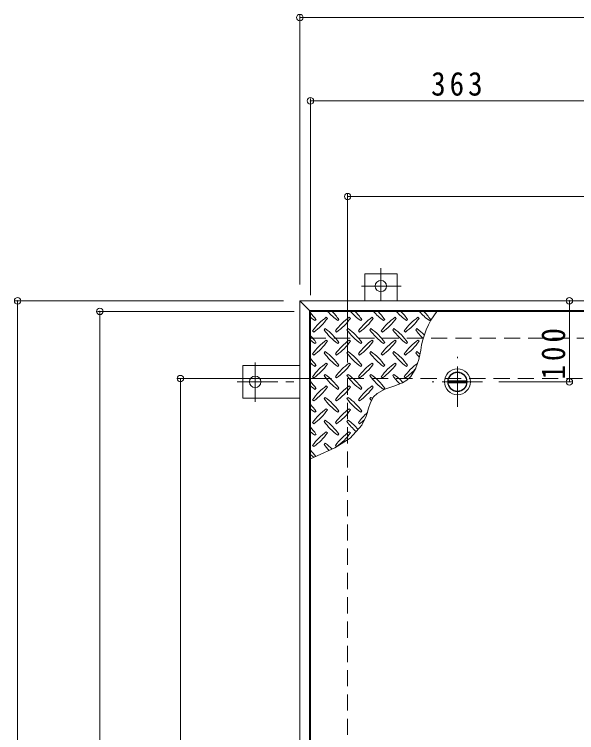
# Model space of a CAD drawing. Units: millimetres at full size, sheet at 1:10; details may follow other scales. Extents: x -2336 to 2730, y -1962 to 1921.
# Drawn here: x -1747 to -1053, y 1002 to 1889 of the extents above; entities that cross this region are included whole.
import ezdxf

# ---------------------------------------------------------------- set-up
doc = ezdxf.new("R2010")
doc.units = ezdxf.units.MM
doc.header["$LTSCALE"] = 10
doc.header["$PDMODE"] = 32
doc.header["$PDSIZE"] = 8
doc.linetypes.add('CHAIN1', pattern=[8, 5, -1, 1, -1])
doc.linetypes.add('DASHED2', pattern=[3, 2, -1])
for name, color, linetype, lineweight in [('0-1_躯体', 3, 'Continuous', 9), ('0-2_仕上', 3, 'Continuous', 9), ('0-3_建具', 4, 'Continuous', 9), ('0-9', 134, 'Continuous', 5), ('0-C', 2, 'Continuous', 9), ('0-E', 3, 'CHAIN1', 9), ('0-F', 7, 'Continuous', 9)]:
    doc.layers.add(name, color=color, linetype=linetype, lineweight=lineweight)
doc.styles.add('ＭＳ ゴシック', font='')
doc.styles.get('ＭＳ ゴシック').set_extended_font_data('MS Gothic')

msp = doc.modelspace()

# ---------------------------------------------------------------- linework, layer by layer
at = {"layer": '0-1_躯体'}
for p, q in [((-1315.05, 1568.58), (-1275.05, 1568.58)), ((-1315.05, 1535.38), (-1315.05, 1568.58)), ((-1275.05, 1535.38), (-1275.05, 1568.58)), ((-1465.25, 1455.38), (-1465.25, 1415.38)), ((-1395.05, 1455.38), (-1465.25, 1455.38)), ((-1395.05, 1415.38), (-1465.25, 1415.38))]:
    msp.add_line(p, q, dxfattribs=at)
at = {"layer": '0-1_躯体', "color": 2, "linetype": 'DASHED2'}
for p, q in [((-1383.05, 1489.38), (-289.05, 1489.38)), ((-1336.05, 1439.38), (-336.05, 1439.38)), ((-1336.05, 1439.38), (-1336.05, 439.38))]:
    msp.add_line(p, q, dxfattribs=at)
at = {"layer": '0-1_躯体', "color": 2, "linetype": 'CHAIN1'}
for p, q in [((-1200.55, 1404.38), (-1200.55, 1466.38)), ((-1169.55, 1435.38), (-1231.55, 1435.38))]:
    msp.add_line(p, q, dxfattribs=at)
at = {"layer": '0-2_仕上'}
for p, q in [((-1019.05, 1522.38), (-1382.05, 1522.38)), ((-1382.05, 1522.38), (-1382.05, 356.38))]:
    msp.add_line(p, q, dxfattribs=at)
at = {"layer": '0-3_建具'}
for p, q in [((-1383.05, 1523.38), (-1395.05, 1535.38)), ((-277.05, 1535.38), (-1395.05, 1535.38)), ((-1395.05, 1535.38), (-1395.05, 343.38)), ((-289.05, 1523.38), (-1383.05, 1523.38)), ((-1383.05, 355.38), (-1383.05, 1523.38))]:
    msp.add_line(p, q, dxfattribs=at)
at = {"layer": '0-9'}
for p, q in [((-1376.55, 1510.91), (-1375.13, 1512.32)), ((-1360.99, 1513.74), (-1362.41, 1515.15)), ((-1348.26, 1510.91), (-1346.85, 1512.32)), ((-1332.71, 1513.74), (-1334.12, 1515.15)), ((-1319.98, 1510.91), (-1318.56, 1512.32)), ((-1304.42, 1513.74), (-1305.84, 1515.15)), ((-1291.69, 1510.91), (-1290.28, 1512.32)), ((-1276.14, 1513.74), (-1277.55, 1515.15)), ((-1263.41, 1510.91), (-1262, 1512.32)), ((-1247.85, 1513.74), (-1249.27, 1515.15)), ((-1235.13, 1510.91), (-1233.71, 1512.32)), ((-1363.82, 1501.01), (-1365.23, 1499.6)), ((-1335.54, 1501.01), (-1336.95, 1499.6)), ((-1307.25, 1501.01), (-1308.67, 1499.6)), ((-1278.97, 1501.01), (-1280.38, 1499.6)), ((-1250.68, 1501.01), (-1252.1, 1499.6)), ((-1379.38, 1498.18), (-1377.96, 1496.77)), ((-1351.09, 1498.18), (-1349.68, 1496.77)), ((-1322.81, 1498.18), (-1321.39, 1496.77)), ((-1294.52, 1498.18), (-1293.11, 1496.77)), ((-1266.24, 1498.18), (-1264.82, 1496.77)), ((-1376.55, 1482.62), (-1375.13, 1484.04)), ((-1360.99, 1485.45), (-1362.41, 1486.87)), ((-1348.26, 1482.62), (-1346.85, 1484.04)), ((-1332.71, 1485.45), (-1334.12, 1486.87)), ((-1319.98, 1482.62), (-1318.56, 1484.04)), ((-1304.42, 1485.45), (-1305.84, 1486.87)), ((-1291.69, 1482.62), (-1290.28, 1484.04)), ((-1276.14, 1485.45), (-1277.55, 1486.87)), ((-1263.41, 1482.62), (-1262, 1484.04)), ((-1247.85, 1485.45), (-1249.27, 1486.87)), ((-1363.82, 1472.73), (-1365.23, 1471.31)), ((-1335.54, 1472.73), (-1336.95, 1471.31)), ((-1307.25, 1472.73), (-1308.67, 1471.31)), ((-1278.97, 1472.73), (-1280.38, 1471.31)), ((-1250.68, 1472.73), (-1252.1, 1471.31)), ((-1379.38, 1469.9), (-1377.96, 1468.48)), ((-1351.09, 1469.9), (-1349.68, 1468.48)), ((-1322.81, 1469.9), (-1321.39, 1468.48)), ((-1294.52, 1469.9), (-1293.11, 1468.48)), ((-1266.24, 1469.9), (-1264.82, 1468.48)), ((-1376.55, 1454.34), (-1375.13, 1455.75)), ((-1360.99, 1457.17), (-1362.41, 1458.58)), ((-1348.26, 1454.34), (-1346.85, 1455.75)), ((-1332.71, 1457.17), (-1334.12, 1458.58)), ((-1319.98, 1454.34), (-1318.56, 1455.75)), ((-1304.42, 1457.17), (-1305.84, 1458.58)), ((-1291.69, 1454.34), (-1290.28, 1455.75)), ((-1276.14, 1457.17), (-1277.55, 1458.58)), ((-1263.41, 1454.34), (-1262, 1455.75)), ((-1379.38, 1441.61), (-1377.96, 1440.2)), ((-1363.82, 1444.44), (-1365.23, 1443.03)), ((-1351.09, 1441.61), (-1349.68, 1440.2)), ((-1335.54, 1444.44), (-1336.95, 1443.03)), ((-1322.81, 1441.61), (-1321.39, 1440.2)), ((-1307.25, 1444.44), (-1308.67, 1443.03)), ((-1294.52, 1441.61), (-1293.11, 1440.2)), ((-1278.97, 1444.44), (-1280.38, 1443.03)), ((-1266.24, 1441.61), (-1264.82, 1440.2)), ((-1360.99, 1428.88), (-1362.41, 1430.3)), ((-1332.71, 1428.88), (-1334.12, 1430.3)), ((-1304.42, 1428.88), (-1305.84, 1430.3)), ((-1376.55, 1426.06), (-1375.13, 1427.47)), ((-1348.26, 1426.06), (-1346.85, 1427.47)), ((-1319.98, 1426.06), (-1318.56, 1427.47)), ((-1291.69, 1426.06), (-1290.28, 1427.47)), ((-1379.38, 1413.33), (-1377.96, 1411.91)), ((-1363.82, 1416.16), (-1365.23, 1414.74)), ((-1351.09, 1413.33), (-1349.68, 1411.91)), ((-1335.54, 1416.16), (-1336.95, 1414.74)), ((-1322.81, 1413.33), (-1321.39, 1411.91)), ((-1307.25, 1416.16), (-1308.67, 1414.74)), ((-1360.99, 1400.6), (-1362.41, 1402.01)), ((-1332.71, 1400.6), (-1334.12, 1402.01)), ((-1376.55, 1397.77), (-1375.13, 1399.19)), ((-1348.26, 1397.77), (-1346.85, 1399.19)), ((-1319.98, 1397.77), (-1318.56, 1399.19)), ((-1379.38, 1385.04), (-1377.96, 1383.63)), ((-1363.82, 1387.87), (-1365.23, 1386.46)), ((-1351.09, 1385.04), (-1349.68, 1383.63)), ((-1335.54, 1387.87), (-1336.95, 1386.46)), ((-1322.81, 1385.04), (-1321.39, 1383.63)), ((-1376.55, 1369.49), (-1375.13, 1370.9)), ((-1360.99, 1372.32), (-1362.41, 1373.73)), ((-1348.26, 1369.49), (-1346.85, 1370.9)), ((-1332.71, 1372.32), (-1334.12, 1373.73)), ((-1363.82, 1359.59), (-1365.23, 1358.17)), ((-1379.38, 1356.76), (-1377.96, 1355.35)), ((-1351.09, 1356.76), (-1349.68, 1355.35))]:
    msp.add_line(p, q, dxfattribs=at)
msp.add_lwpolyline([(-1382.05, 1340.46), (-1373.77, 1343.8), (-1352.02, 1353.75), (-1333.06, 1365.92), (-1318.65, 1381.69), (-1313.08, 1393.05), (-1311.94, 1396.53), (-1310.17, 1402.67), (-1308.28, 1408.67), (-1305.83, 1414.14), (-1303.99, 1416.92), (-1299.7, 1421.03), (-1290.11, 1426.14), (-1279.14, 1430.03), (-1268.46, 1434.22), (-1263.06, 1437.38), (-1258.22, 1441.76), (-1252.13, 1451.38), (-1248.19, 1462.97), (-1245.84, 1474.4)], dxfattribs=at)
for centre, radius, start, end in [((-1434.18, 1470.25), 72.5, 35.47272, 44.0249), ((-1306.19, 1569.95), 72.5, 221.00789, 234.5273), ((-1405.89, 1470.25), 72.5, 35.47272, 45.97511), ((-1277.91, 1569.95), 72.5, 221.00789, 234.5273), ((-1377.61, 1470.25), 72.5, 35.47272, 45.97511), ((-1249.62, 1569.95), 72.5, 221.00789, 234.5273), ((-1349.32, 1470.25), 72.5, 35.47272, 45.97511), ((-1221.34, 1569.95), 72.5, 221.00789, 234.5273), ((-1321.04, 1470.25), 72.5, 35.47272, 45.97511), ((-1193.05, 1569.95), 72.5, 221.00789, 234.5273), ((-1144.64, 1460.63), 102.13, 142.79805, 172.25462), ((-1292.76, 1470.25), 72.5, 35.47272, 45.97511), ((-1334.47, 1569.95), 72.5, 228.99213, 234.5273), ((-1320.33, 1456.11), 72.5, 125.47272, 144.5273), ((-1420.03, 1555.81), 72.5, 305.47256, 324.5273), ((-1292.05, 1456.11), 72.5, 125.47272, 144.5273), ((-1391.75, 1555.81), 72.5, 305.47256, 324.5273), ((-1263.76, 1456.11), 72.5, 125.47272, 144.5273), ((-1363.47, 1555.81), 72.5, 305.47256, 324.5273), ((-1235.48, 1456.11), 72.5, 125.47272, 144.5273), ((-1335.18, 1555.81), 72.5, 305.47256, 324.5273), ((-1207.2, 1456.11), 72.5, 125.47272, 144.5273), ((-1306.9, 1555.81), 72.5, 305.47256, 324.5273), ((-1306.19, 1541.67), 72.5, 215.47258, 234.5273), ((-1405.89, 1441.97), 72.5, 35.47272, 54.5273), ((-1277.91, 1541.67), 72.5, 215.47258, 234.5273), ((-1377.61, 1441.97), 72.5, 35.47272, 54.5273), ((-1249.62, 1541.67), 72.5, 215.47258, 234.5273), ((-1349.32, 1441.97), 72.5, 35.47272, 54.5273), ((-1221.34, 1541.67), 72.5, 215.47258, 234.5273), ((-1321.04, 1441.97), 72.5, 35.47272, 54.5273), ((-1193.05, 1541.67), 72.5, 215.47258, 226.69856), ((-1292.76, 1441.97), 72.5, 44.94598, 54.5273), ((-1434.18, 1441.97), 72.5, 35.47272, 44.0249), ((-1334.47, 1541.67), 72.5, 228.99213, 234.5273), ((-1320.33, 1427.82), 72.5, 125.47272, 144.5273), ((-1420.03, 1527.53), 72.5, 305.47256, 324.5273), ((-1292.05, 1427.82), 72.5, 125.47272, 144.5273), ((-1391.75, 1527.53), 72.5, 305.47256, 324.5273), ((-1263.76, 1427.82), 72.5, 125.47272, 144.5273), ((-1363.47, 1527.53), 72.5, 305.47256, 324.5273), ((-1235.48, 1427.82), 72.5, 125.47272, 144.5273), ((-1335.18, 1527.53), 72.5, 305.47256, 324.5273), ((-1207.2, 1427.82), 72.5, 125.47272, 144.5273), ((-1306.9, 1527.53), 72.5, 305.47256, 324.5273), ((-1405.89, 1413.68), 72.5, 35.47272, 54.5273), ((-1377.61, 1413.68), 72.5, 35.47272, 54.5273), ((-1349.32, 1413.68), 72.5, 35.47272, 54.5273), ((-1321.04, 1413.68), 72.5, 35.47272, 54.5273), ((-1292.76, 1413.68), 72.5, 50.65677, 54.5273), ((-1434.18, 1413.68), 72.5, 35.47272, 44.0249), ((-1306.19, 1513.38), 72.5, 215.47258, 234.5273), ((-1277.91, 1513.38), 72.5, 215.47258, 234.5273), ((-1249.62, 1513.38), 72.5, 215.47258, 234.5273), ((-1221.34, 1513.38), 72.5, 215.47258, 234.5273), ((-1193.05, 1513.38), 72.5, 215.47258, 221.1628), ((-1334.47, 1513.38), 72.5, 228.99213, 234.5273), ((-1320.33, 1399.54), 72.5, 125.47272, 144.5273), ((-1420.03, 1499.24), 72.5, 305.47256, 324.5273), ((-1292.05, 1399.54), 72.5, 125.47272, 144.5273), ((-1391.75, 1499.24), 72.5, 305.47256, 324.52728), ((-1263.76, 1399.54), 72.5, 125.47272, 144.5273), ((-1363.47, 1499.24), 72.5, 305.47256, 324.52728), ((-1235.48, 1399.54), 72.5, 125.47272, 144.5273), ((-1335.18, 1499.24), 72.5, 305.47256, 324.52728), ((-1207.2, 1399.54), 72.5, 126.00705, 144.5273), ((-1306.9, 1499.24), 72.5, 305.47256, 319.2924), ((-1306.19, 1485.1), 72.5, 215.47258, 234.5273), ((-1405.89, 1385.4), 72.5, 35.47272, 54.5273), ((-1277.91, 1485.1), 72.5, 215.47258, 234.5273), ((-1377.61, 1385.4), 72.5, 35.47272, 54.5273), ((-1249.62, 1485.1), 72.5, 215.47258, 234.5273), ((-1349.32, 1385.4), 72.5, 35.47272, 54.5273), ((-1221.34, 1485.1), 72.5, 215.47258, 225.99713), ((-1321.04, 1385.4), 72.5, 42.74814, 54.5273), ((-1434.18, 1385.4), 72.5, 35.47272, 44.0249), ((-1334.47, 1485.1), 72.5, 228.99213, 234.5273), ((-1320.33, 1371.26), 72.5, 125.47272, 144.5273), ((-1420.03, 1470.96), 72.5, 305.47256, 324.5273), ((-1292.05, 1371.26), 72.5, 125.47272, 144.5273), ((-1391.75, 1470.96), 72.5, 305.47256, 324.5273), ((-1263.76, 1371.26), 72.5, 125.47272, 144.5273), ((-1363.47, 1470.96), 72.5, 305.47256, 324.5273), ((-1306.19, 1456.82), 72.5, 215.47258, 234.5273), ((-1405.89, 1357.11), 72.5, 35.47272, 54.5273), ((-1277.91, 1456.82), 72.5, 215.47258, 234.5273), ((-1377.61, 1357.11), 72.5, 35.47272, 54.5273), ((-1249.62, 1456.82), 72.5, 215.47258, 218.03572), ((-1349.32, 1357.11), 72.5, 52.70831, 54.5273), ((-1434.18, 1357.11), 72.5, 35.47272, 44.0249), ((-1334.47, 1456.82), 72.5, 228.99213, 234.5273), ((-1320.33, 1342.97), 72.5, 125.47272, 144.5273), ((-1292.05, 1342.97), 72.5, 125.47272, 144.5273), ((-1420.03, 1442.67), 72.5, 305.47256, 324.5273), ((-1391.75, 1442.67), 72.5, 305.47256, 324.5273), ((-1263.76, 1342.97), 72.5, 131.38763, 144.5273), ((-1306.19, 1428.53), 72.5, 215.47258, 234.5273), ((-1405.89, 1328.83), 72.5, 35.47272, 54.5273), ((-1277.91, 1428.53), 72.5, 215.47258, 228.77962), ((-1377.61, 1328.83), 72.5, 41.35275, 54.5273), ((-1363.47, 1442.67), 72.5, 305.47256, 311.59831), ((-1434.18, 1328.83), 72.5, 35.47272, 44.0249), ((-1334.47, 1428.53), 72.5, 228.99213, 234.5273), ((-1320.33, 1314.69), 72.5, 125.47272, 144.5273), ((-1420.03, 1414.39), 72.5, 305.47256, 324.5273), ((-1292.05, 1314.69), 72.5, 125.47272, 144.5273), ((-1391.75, 1414.39), 72.5, 305.47256, 324.5273), ((-1306.19, 1400.25), 72.5, 215.47258, 223.25978), ((-1405.89, 1300.54), 72.5, 45.57452, 54.5273), ((-1434.18, 1300.54), 72.5, 35.94795, 44.0249), ((-1334.47, 1400.25), 72.5, 228.99213, 233.25279)]:
    msp.add_arc(centre, radius, start, end, dxfattribs=at)
at = {"layer": '0-C', "color": 4}
for p, q in [((-1211.98, 1436.63), (-1189.11, 1436.63)), ((-1211.98, 1434.13), (-1189.11, 1434.13))]:
    msp.add_line(p, q, dxfattribs=at)
at = {"layer": '0-C'}
for radius in [16, 12, 11.75]:
    msp.add_circle((-1200.55, 1435.38), radius, dxfattribs=at)
at = {"layer": '0-C', "color": 4}
msp.add_circle((-1200.55, 1435.38), 11.5, dxfattribs=at)
at = {"layer": '0-E'}
for p, q in [((-1295.05, 1575.74), (-1295.05, 1535.38)), ((-1270.21, 1553.58), (-1319.09, 1553.58)), ((-1450.25, 1410.54), (-1450.25, 1459.43)), ((-1472.41, 1435.38), (-1395.05, 1435.38))]:
    msp.add_line(p, q, dxfattribs=at)
at = {"layer": '0-E', "linetype": 'Continuous'}
for centre in [(-1295.05, 1553.58), (-1450.25, 1435.38)]:
    msp.add_circle(centre, 7, dxfattribs=at)
at = {"layer": '0-F'}
for p, q in [((-1395.05, 1888.09), (-1395.05, 1555.38)), ((-1395.05, 1885.09), (-277.05, 1885.09)), ((-1382.05, 1785.3), (-1382.05, 1542.38)), ((-1382.05, 1782.3), (-1019.05, 1782.3)), ((-1336.05, 1667.1), (-1336.05, 1459.38)), ((-1336.05, 1664.1), (-336.05, 1664.1)), ((-1746.45, 1535.38), (-1415.05, 1535.38)), ((-1743.45, 1535.38), (-1743.45, 343.38)), ((-1062.38, 1535.38), (-1062.38, 1435.38)), ((-1645, 1522.38), (-1402.05, 1522.38)), ((-1642, 1522.38), (-1642, 356.38)), ((-1545.55, 1439.38), (-1356.05, 1439.38)), ((-1542.55, 439.38), (-1542.55, 1439.38)), ((-1059.38, 1435.38), (-1149.55, 1435.38))]:
    msp.add_line(p, q, dxfattribs=at)
for p in [(-1395.05, 1885.09), (-1382.05, 1782.3), (-1336.05, 1664.1), (-1743.45, 1535.38), (-1062.38, 1535.38), (-1642, 1522.38), (-1542.55, 1439.38), (-1062.38, 1435.38)]:
    msp.add_point(p, dxfattribs=at)

# ---------------------------------------------------------------- texts
at = {"layer": '0-F', "color": 2, "insert": (-1233.05, 1788.3), "char_height": 29.33, "attachment_point": 7, "style": 'ＭＳ ゴシック'}
msp.add_mtext('\\T1.27;\\W0.9;363', dxfattribs=at)
at = {"layer": '0-F', "color": 2, "insert": (-1067.18, 1438.16), "char_height": 29.33, "attachment_point": 7, "rotation": 90, "style": 'ＭＳ ゴシック'}
msp.add_mtext('\\T1.27;\\W0.9;100', dxfattribs=at)

doc.saveas('drawing.dxf')
